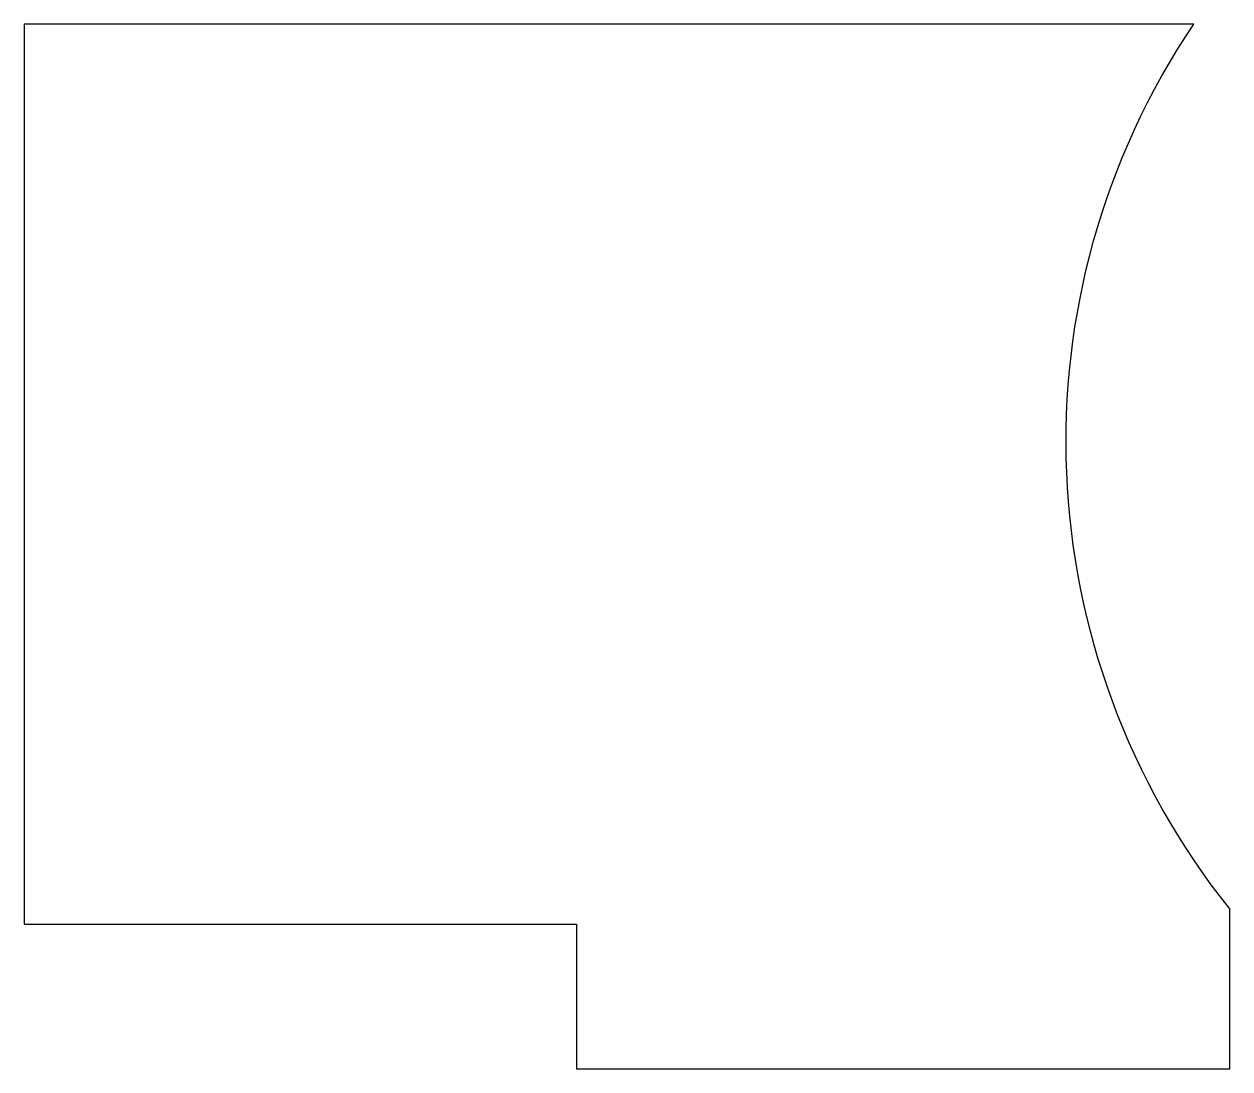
# Model space of a CAD drawing. Header units: millimetres. Extents: x -10 to 5, y 5.8 to 18.8.
import ezdxf

# ---------------------------------------------------------------- set-up
doc = ezdxf.new("R2010")
doc.units = ezdxf.units.MM
doc.layers.get('0').update_dxf_attribs({"linetype": 'CONTINUOUS'})

msp = doc.modelspace()

# ---------------------------------------------------------------- linework, layer by layer
msp.add_lwpolyline([(-10, 18.8), (-10, 7.6), (-3.128, 7.6), (-3.128, 5.8), (5, 5.8), (5, 7.79, -0.328082), (4.552, 18.8)], format="xyb", close=True)

doc.saveas('drawing.dxf')
